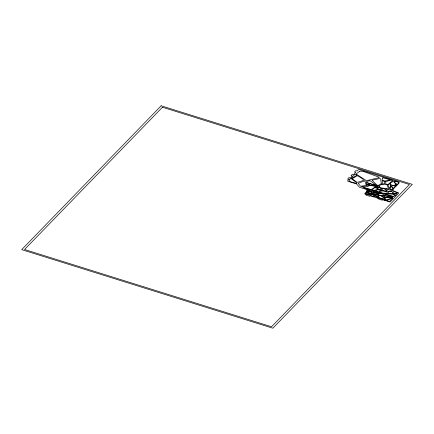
<?xml version="1.0" encoding="UTF-8"?>
<svg xmlns="http://www.w3.org/2000/svg" width="434" height="434" viewBox="0 0 434 434"><rect width="100%" height="100%" fill="white"/><g stroke="black" fill="none" stroke-linecap="round" stroke-linejoin="round"><path stroke-width="0.65" d="M395.26 181.271L397.3 181.754A0.906 0.385 10.5 0 1 397.902 182.025L398.651 182.698A0.906 0.385 10.5 0 1 398.721 183.034L397.853 184A0.906 0.385 10.5 0 1 396.812 184.092L396.519 184.021A0.906 0.385 10.5 0 1 395.895 183.696L394.213 181.689A0.906 0.385 10.5 0 1 394.343 181.309A0.906 0.385 10.5 0 1 395.2 181.303M394.256 181.352A2.295 0.977 10.5 0 1 394.354 181.303M385.745 181.651L385.717 183.864L387.947 184.613L392.439 180.636L391.05 180.05L385.745 181.651M397.56 192.832C397.316 194.459 391.17 193.862 393.562 191.448L397.56 192.832M392.998 193.51L393.123 194.02L395.607 195.132L396.73 193.868L392.998 193.51M392.369 190.103L392.32 190.645A0.906 0.385 10.5 0 1 391.902 190.9L388.745 191.286A0.906 0.385 10.5 0 1 387.513 190.976L385.745 189.463A0.906 0.385 10.5 0 1 385.723 189.061A0.906 0.385 10.5 0 1 386.51 188.98L389.287 189.734A0.906 0.385 10.5 0 0 390.085 189.956L392.369 190.103M384.877 181.52L384.508 183.799L382.506 184.011L382.175 180.642L384.877 181.52M382.425 178.13L382.066 180.181L384.757 181.027L390.378 179.839L383.558 177.956A0.906 0.385 10.5 0 0 382.425 178.13M349.527 179.719L349.191 181.059A0.906 0.385 10.5 0 0 349.837 181.575L356.851 183.501L356.173 182.372L351.871 179.063A0.906 0.385 10.5 0 0 351.03 178.77A0.906 0.385 10.5 0 0 350.309 178.917L349.527 179.719M390.942 186.202L390.117 188.974A0.906 0.385 10.5 0 0 391.305 189.571L392.352 189.566L392.651 188.719L391.338 186.229L390.942 186.202M366.714 182.86L366.253 184.304L368.471 184.434L369.518 183.663L366.714 182.86M390.622 185.361L389.564 188.66L388.034 185.258A0.906 0.385 10.5 0 1 388.104 185.02L389.906 183.68L390.611 185.226A0.906 0.385 10.5 0 1 390.622 185.361M377.471 189.224L377.211 190.027A0.906 0.385 10.5 0 1 376.842 190.238L374.553 190.602L377 191.258A0.906 0.385 10.5 0 0 377.786 191.302L381.529 190.559L377.471 189.224M378.893 195.674L378.22 197.47L385.712 199.548L381.057 195.701L378.893 195.674M378.573 195.463L377.938 196.911L373.43 193.765L378.573 195.463M378.67 187.526L377.618 188.844L381.649 190.19L379.918 187.689L378.67 187.526M352.804 177.832L352.283 178.455L351.128 178.266L354.941 174.251L356.596 174.815A0.906 0.385 10.5 0 1 356.764 175.314L352.804 177.832M374.591 191.106L373.788 192.05L381.166 193.027L374.591 191.106M377.618 188.172L376.207 189.804L373.82 190.412L373.018 190.163A0.906 0.385 10.5 0 1 372.508 189.566L374.651 187.683L377.618 188.172M373.891 190.911L372.198 192.837L370.647 191.519L373.891 190.911M366.529 192.419L365.314 193.727L372.497 194.058L366.529 192.419M161.144 105.787L21.7 249.648L272.856 328.212L412.3 184.352L161.144 105.787M162.462 107.241L24.57 249.501L271.538 326.759L409.43 184.499L162.462 107.241M348.979 177.723L347.585 179.161L348.844 179.557L347.661 180.772A0.906 0.385 10.5 0 0 348.187 181.358L356.564 183.973L359.547 187.26L365.721 189.191L367.305 190.938L364.826 193.493A1.356 0.58 10.5 0 0 365.618 194.367L366.497 194.644L366.03 195.121L369.801 196.298L370.262 195.821L379.028 198.566L378.567 199.043L382.332 200.22L382.799 199.743L390.144 202.038L398.586 193.331A1.356 0.58 10.5 0 0 397.794 192.457L394.121 191.307L393.009 189.327L399.036 183.11A2.262 0.966 10.5 0 0 397.718 181.656L359.488 169.699A0.906 0.385 10.5 0 0 358.343 169.754L357.133 171.007L355.875 170.611L354.48 172.054L355.739 172.444L353.694 174.549L352.441 174.159L351.046 175.596L352.299 175.987L350.238 178.119L348.979 177.723M397.463 184.428L396.334 184.499L396.139 184.065L397.463 184.428M392.835 198.083L389.564 201.457L386.526 200.535L392.835 198.083M395.211 186.387L393.269 188.367L391.69 185.985A0.906 0.385 10.5 0 1 392.265 185.578L393.671 185.589A0.906 0.385 10.5 0 1 394.728 185.931L395.211 186.387M397.191 184.683L396.839 185.036L395.83 184.813L396.177 184.705A0.906 0.385 10.5 0 1 396.633 184.656L397.191 184.683M367.75 190.938L366.654 192.012L370.245 191.41L367.75 190.938M378.302 187.39L377.781 187.9L375.074 187.521L376.5 186.533L378.302 187.39M396.757 185.128L395.526 186.251L394.967 185.681A0.906 0.385 10.5 0 1 394.983 185.318L395.341 185.09A0.906 0.385 10.5 0 1 396.22 185.025L396.757 185.128M378.16 197.584L377.634 197.975L386.173 200.372L378.16 197.584M359.753 171.3L355.999 173.98L365.878 180.294A0.906 0.385 10.5 0 0 367.142 180.517L378.86 177.69A0.906 0.385 10.5 0 0 378.654 177.012L363.204 171.43A0.906 0.385 10.5 0 0 362.629 171.311L360.361 171.186A0.906 0.385 10.5 0 0 359.753 171.3M370.131 183.875L369.057 184.591L369.79 185.231L375.247 185.974L376.159 185.557L370.131 183.875M375.432 186.826L371.58 189.365A0.906 0.385 10.5 0 1 370.5 189.387L361.565 186.674L367.186 186.446A0.906 0.385 10.5 0 0 367.533 186.381L369.508 185.557A0.906 0.385 10.5 0 1 370.191 185.508L374.623 186.126A0.906 0.385 10.5 0 1 375.432 186.826M392.477 181.775L390.557 182.996A0.906 0.385 10.5 0 0 390.459 183.251L391.148 184.797A0.906 0.385 10.5 0 0 392.32 185.258L394.039 185.258A0.906 0.385 10.5 0 0 394.452 185.188L395.71 184.662A0.906 0.385 10.5 0 0 395.83 184.298L394.088 182.068A0.906 0.385 10.5 0 0 393.318 181.705A0.906 0.385 10.5 0 0 392.477 181.775M356.688 175.906L352.424 178.591A0.906 0.385 10.5 0 0 352.495 179.036L356.612 181.965A0.906 0.385 10.5 0 0 357.974 182.193L363.339 180.452A0.906 0.385 10.5 0 0 363.524 180.083L362.667 178.922L358.126 176.052A0.906 0.385 10.5 0 0 356.688 175.906M381.665 184.358L379.012 185.882L380.265 187.754L388.576 189.002L387.22 184.987L385.159 184.2L381.665 184.358M381.171 183.75L378.508 185.275A0.906 0.385 10.5 0 1 377.721 185.34A0.906 0.385 10.5 0 1 376.956 185.025L372.307 180.571A0.906 0.385 10.5 0 1 372.513 180.121L379.224 178.618A0.906 0.385 10.5 0 1 380.151 178.699A0.906 0.385 10.5 0 1 380.694 179.112L381.302 183.544A0.906 0.385 10.5 0 1 381.171 183.75M369.323 185.34L367.902 185.942L366.773 185.481L366.475 184.526L368.575 184.662L369.323 185.34M377.01 185.611L375.736 186.148L378.622 187.287L379.641 187.287L378.795 186.072L377.01 185.611M392.477 197.627L386.591 199.976L384.161 197.616L392.477 197.627M395.455 195.653L393.41 196.45L383.971 193.493L392.499 194.161L395.455 195.653M364.848 180.783L358.224 183.305L360.567 186.24L366.28 185.437L364.848 180.783M369.263 180.81L366.437 181.515L366.871 182.41A0.906 0.385 10.5 0 0 367.468 182.785L376.5 185.421L370.598 181.076A0.906 0.385 10.5 0 0 369.263 180.81M370.251 191.622L366.79 192.208L372.73 193.814L370.251 191.622M382.625 190.884L379.56 191.394A0.906 0.385 10.5 0 0 379.197 191.709A0.906 0.385 10.5 0 0 379.772 192.11L383.189 193.179L387.307 193.26L387.085 192.153A0.906 0.385 10.5 0 0 386.331 191.687L382.625 190.884M373.316 190.64L371.005 190.982L363.616 187.743L373.316 190.64M391.115 191.508L388.712 191.774A0.906 0.385 10.5 0 0 388.278 192.056L388.343 193.222L391.68 193.689A0.906 0.385 10.5 0 0 392.548 193.418L392.466 192.04A0.906 0.385 10.5 0 0 391.115 191.508M382.75 193.591L377.846 193.835L379.631 195.343L383.227 195.229L382.75 193.591M381.98 193.347L377.558 193.466L374.428 192.49L381.98 193.347M392.737 197.112L385.077 197.318L384.416 195.891L392.737 197.112M383.748 195.685L381.383 195.729L384.144 197.345L383.748 195.685M372.779 194.372L365.971 194.09L374.054 196.531L372.779 194.372M393.068 196.705L384.182 195.457L383.786 193.803L393.068 196.705M384.361 188.757L381.242 188.296L382.989 190.515L387.22 191.41L384.361 188.757M370.007 191.085L367.886 190.765L367.05 189.68L370.007 191.085M377.748 197.345L374.678 196.434L373.397 194.161L377.748 197.345M377.244 193.602L373.213 192.343L373.962 193.705L379.115 195.452L377.244 193.602"/></g></svg>
